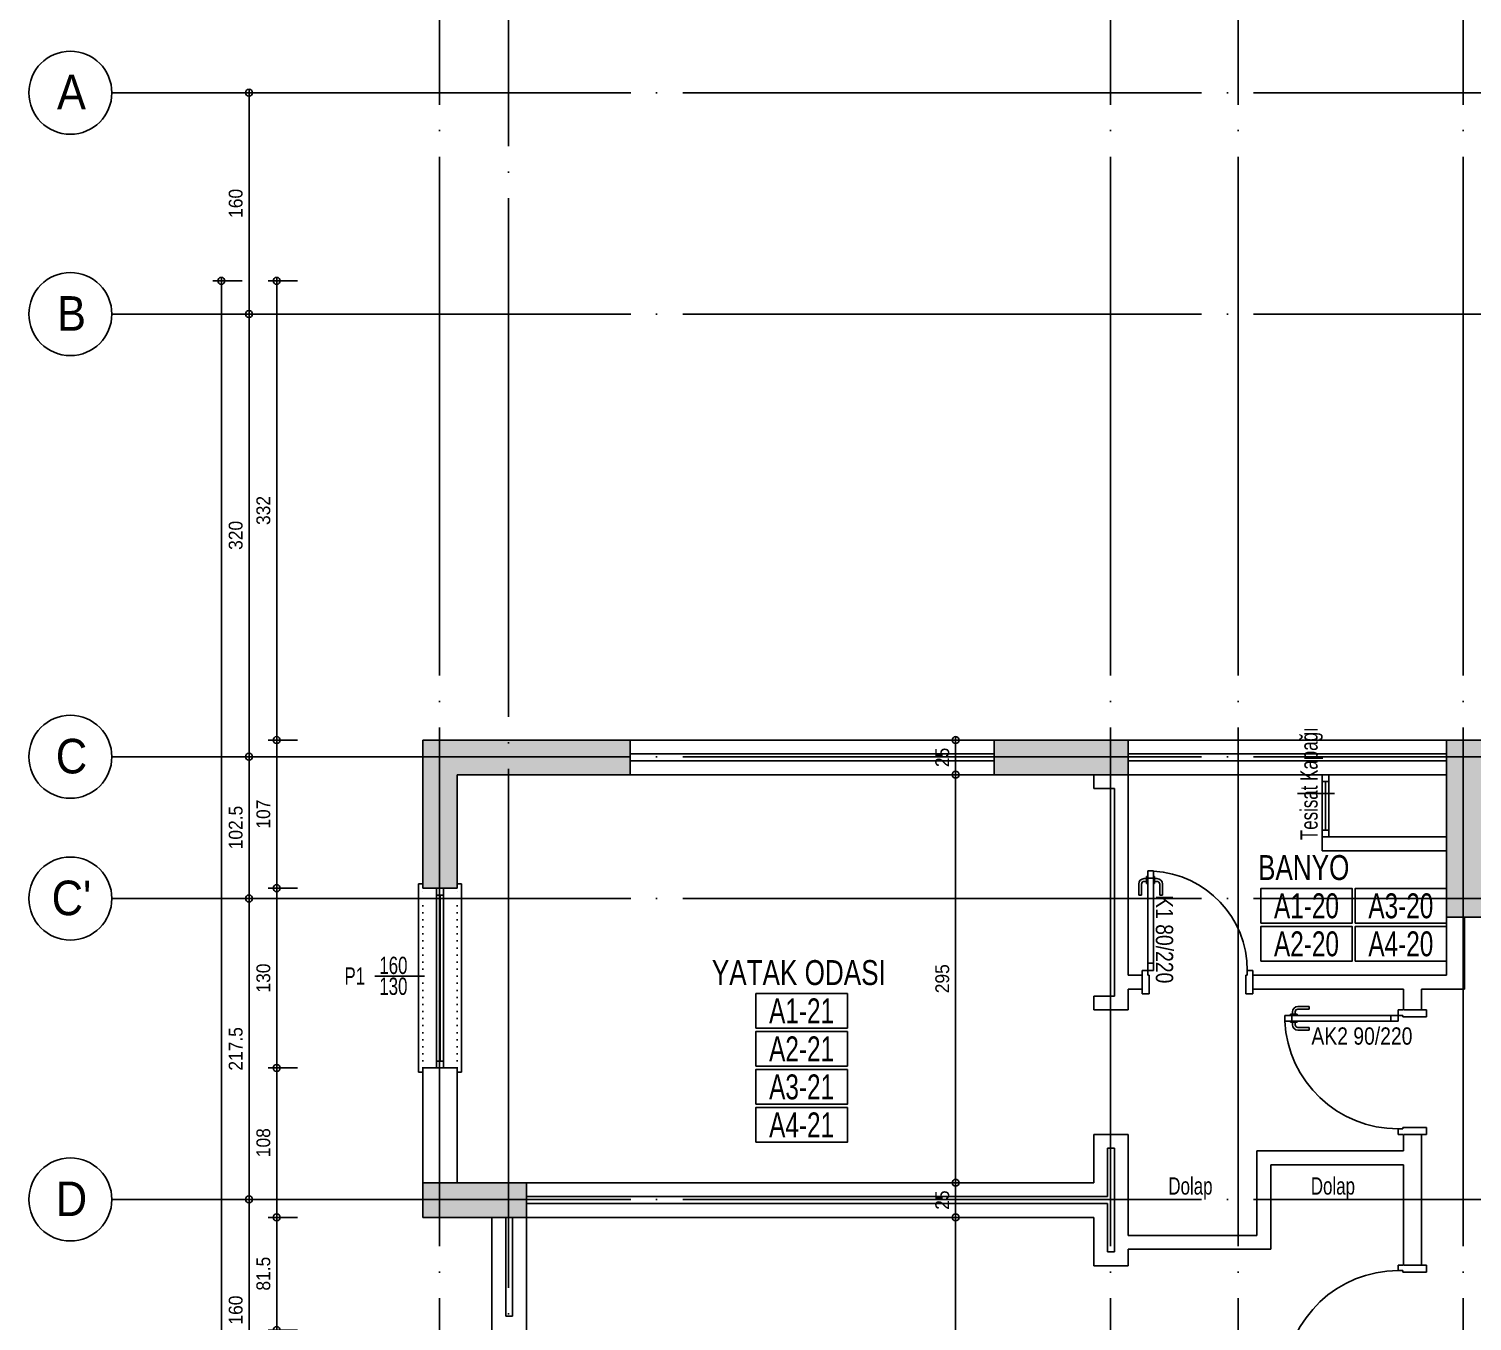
# Model space of a CAD drawing. Extents: x 460786 to 545292, y 30998 to 41694.
# Drawn here: x 468896 to 469939, y 40080 to 41014 of the extents above; entities that cross this region are included whole.
import ezdxf
from ezdxf.enums import TextEntityAlignment as Align

# ---------------------------------------------------------------- set-up
doc = ezdxf.new("R2010")
doc.units = 0
doc.header["$LTSCALE"] = 50
doc.header["$MEASUREMENT"] = 0
doc.header["$PDMODE"] = 35
doc.linetypes.add('DASHDOT', pattern=[5.5, 5, -0.25, 0, -0.25])
doc.linetypes.add('DASHED', pattern=[0.1, 0, -0.1])
doc.layers.get('0').update_dxf_attribs({"linetype": 'CONTINUOUS'})
doc.layers.get('Defpoints').update_dxf_attribs({"linetype": 'CONTINUOUS'})
for name, color, linetype in [('A-Aks Balonu', 2, 'CONTINUOUS'), ('A-Aks Dikey', 12, 'DASHDOT'), ('A-Aks Yatay', 12, 'DASHDOT'), ('A-Betonarme', 6, 'CONTINUOUS'), ('A-Cam', 160, 'CONTINUOUS'), ('A-Dash', 9, 'DASHED'), ('A-Duvar', 7, 'CONTINUOUS'), ('A-Gör 2', 40, 'CONTINUOUS'), ('A-Kapı', 2, 'CONTINUOUS'), ('A-mahal adi', 1, 'CONTINUOUS'), ('A-mahal no', 4, 'CONTINUOUS'), ('A-Olcu DIS Dikey', 8, 'CONTINUOUS'), ('A-Olcu Ic Dikey', 8, 'CONTINUOUS'), ('A-Poz-Kapı', 4, 'CONTINUOUS'), ('A-Poz-Pen', 4, 'CONTINUOUS'), ('A-Tarama 1', 9, 'CONTINUOUS'), ('A-Yazı 2', 205, 'CONTINUOUS')]:
    doc.layers.add(name, color=color, linetype=linetype)
doc.styles.add('blkan', font='arial.ttf', dxfattribs={"width": 0.9, "height": 12.5})
doc.styles.get("Standard").update_dxf_attribs({"font": 'arial.ttf', "width": 0.9})
doc.dimstyles.new('EXIT', dxfattribs={"dimscale": 50, "dimtxt": 0.23, "dimasz": 0.03, "dimexe": 0.125, "dimexo": 0.5, "dimgap": 0.09, "dimtad": 1, "dimzin": 1, "dimdsep": 46, "dimtxsty": 'Standard', "dimblk": 'TICK', "dimcen": 0.2, "dimadec": 0, "dimazin": 0, "dimtfac": 1, "dimtix": 1, "dimtofl": 0, "dimtmove": 2, "dimatfit": 3, "dimldrblk": 'TICK', "dimfxl": 1, "dimtolj": 1, "dimtzin": 1, "dimarcsym": 0})

# ---------------------------------------------------------------- blocks, each defined once
blk = doc.blocks.new('aks')
blk.add_circle((-0.8, 38.6), 60)
at = {"width": 0.9}
blk.add_attdef('AKSNO', text='', height=50, dxfattribs=at).set_placement((-0.8, 38.6), align=Align.MIDDLE_CENTER)
blk = doc.blocks.new('poz-pk1')
blk.add_line((24.3, 28.7), (24.3, -5.7))
at = {"width": 0.7}
for p in [(17, 10), (31.5, 10)]:
    blk.add_attdef('YAZı', text='', height=12, rotation=90, dxfattribs=at).set_placement(p, align=Align.MIDDLE_CENTER)
blk.add_attdef('POZ', text='', height=12, dxfattribs=at).set_placement((24.3, -14.4), align=Align.MIDDLE_CENTER)
blk = doc.blocks.new('kapı L 80p 10')
at = {"ltscale": 20}
for p, q in [((4, 75.4), (8.2, 75.4)), ((4, 3.5), (4, 75.4)), ((8.2, 3.5), (8.2, 75.4)), ((-2.5, 65.9), (-2.5, 57.9)), ((-0.5, 65.9), (-0.5, 57.9)), ((1.5, 69.9), (3.2, 69.9)), ((1.5, 67.9), (3.2, 67.9)), ((3.2, 71.4), (4, 71.4)), ((3.2, 71.4), (3.2, 66.4)), ((3.2, 66.4), (4, 66.4)), ((3.2, 66.4), (4, 66.4)), ((4, 70.2), (8.2, 70.2)), ((9, 71.4), (8.2, 71.4)), ((9, 66.4), (8.2, 66.4)), ((9, 71.4), (9, 66.4)), ((10.7, 69.9), (9, 69.9)), ((10.7, 67.9), (9, 67.9)), ((12.7, 65.9), (12.7, 57.9)), ((14.7, 65.9), (14.7, 57.9)), ((-2.5, 57.9), (-0.5, 57.9)), ((14.7, 57.9), (12.7, 57.9)), ((0, 3.5), (4, 3.5)), ((0, 3.5), (0, 0)), ((4, 8.7), (8.2, 8.7)), ((4, 3.5), (8.2, 3.5)), ((4, 3.5), (4, 0)), ((80, 3.5), (76, 3.5)), ((76, 3.5), (76, 0)), ((80, 3.5), (80, 0)), ((0, -13.5), (0, -10)), ((4, 0), (5, 0)), ((5, -13.5), (5, 0)), ((75, -13.5), (75, 0)), ((76, 0), (75, 0)), ((80, -13.5), (80, -10)), ((0, -13.5), (5, -13.5)), ((80, -13.5), (75, -13.5))]:
    blk.add_line(p, q, dxfattribs=at)
blk.add_arc((4, 3.5), 72, 360, 86.6558)
for centre, radius, start, end in [((1.5, 65.9), 4, 90, 180), ((1.5, 65.9), 2, 90, 180), ((10.7, 65.9), 4, 0, 90), ((10.7, 65.9), 2, 0, 90)]:
    blk.add_arc(centre, radius, start, end, dxfattribs=at)
at = {"layer": 'A-Poz-Kapı', "width": 0.8}
blk.add_attdef('POZNO', (30.2, -10), '', height=12.5, rotation=90, dxfattribs=at)
blk = doc.blocks.new('kapı L 90p 13.5')
at = {"ltscale": 20}
for p, q in [((1.5, 74.9), (3.2, 74.9)), ((3.2, 76.4), (4, 76.4)), ((3.2, 76.4), (3.2, 71.4)), ((4, 80.4), (8.2, 80.4)), ((4, -1.5), (4, 80.4)), ((4, 75.2), (8.2, 75.2)), ((8.2, -1.5), (8.2, 80.4)), ((9, 76.4), (8.2, 76.4)), ((9, 76.4), (9, 71.4)), ((10.7, 74.9), (9, 74.9)), ((-2.5, 70.9), (-2.5, 62.9)), ((-2.5, 62.9), (-0.5, 62.9)), ((-0.5, 70.9), (-0.5, 62.9)), ((1.5, 72.9), (3.2, 72.9)), ((3.2, 71.4), (4, 71.4)), ((3.2, 71.4), (4, 71.4)), ((9, 71.4), (8.2, 71.4)), ((10.7, 72.9), (9, 72.9)), ((12.7, 70.9), (12.7, 62.9)), ((14.7, 62.9), (12.7, 62.9)), ((14.7, 70.9), (14.7, 62.9)), ((4, 3.7), (8.2, 3.7)), ((0, -1.5), (4, -1.5)), ((0, -1.5), (0, -5)), ((4, -1.5), (8.2, -1.5)), ((4, -1.5), (4, -5)), ((4, -5), (5, -5)), ((5, -22), (5, -5)), ((85, -22), (85, -5)), ((86, -5), (85, -5)), ((90, -1.5), (86, -1.5)), ((86, -1.5), (86, -5)), ((90, -1.5), (90, -5))]:
    blk.add_line(p, q, dxfattribs=at)
for p, q in [((0, -18.5), (0, -22)), ((90, -18.5), (90, -22)), ((0, -22), (5, -22)), ((90, -22), (85, -22))]:
    blk.add_line(p, q)
for centre, radius, start, end in [((1.5, 70.9), 4, 90, 180), ((10.7, 70.9), 4, 0, 90), ((1.5, 70.9), 2, 90, 180), ((10.7, 70.9), 2, 0, 90)]:
    blk.add_arc(centre, radius, start, end, dxfattribs=at)
blk.add_arc((4, -1.5), 82, 0, 87.0641)
at = {"layer": 'A-Poz-Kapı', "width": 0.8}
blk.add_attdef('POZNO', (25, -18.5), '', height=12.5, rotation=90, dxfattribs=at)
blk = doc.blocks.new('mahal adı')
at = {"layer": 'A-mahal no'}
blk.add_lwpolyline([(-75.6, -73.4), (89.9, -73.4), (89.9, -10.9), (-75.6, -10.9)], close=True, dxfattribs=at)
at = {"layer": 'A-mahal adi', "width": 0.75}
for p in [(2.1, 88.8), (2.1, 27)]:
    blk.add_attdef('MAHALADI', text='', height=45, dxfattribs=at).set_placement(p, align=Align.MIDDLE_CENTER)
at = {"layer": 'A-mahal no', "width": 0.7}
blk.add_attdef('MAHALNO', text='', height=45, dxfattribs=at).set_placement((7.1, -42.1), align=Align.MIDDLE_CENTER)
blk = doc.blocks.new('TICK', base_point=(53.7, 38.06))
blk.add_line((55.37, 38.06), (52.04, 38.06))
blk.add_circle((53.7, 38.06), 1.67)
blk = doc.blocks.new('*D276')
at = {"layer": 'A-Olcu DIS Dikey', "color": 0, "lineweight": -2, "transparency": 16777216}
for p, q in [((469090, 40499.5), (469068.8, 40499.5)), ((469075, 40498), (469075, 40394)), ((469090, 40392.5), (469068.8, 40392.5))]:
    blk.add_line(p, q, dxfattribs=at)
at = {"layer": 'Defpoints', "color": 0, "transparency": 16777216}
for p in [(469115, 40499.5), (469075, 40392.5), (469115, 40392.5)]:
    blk.add_point(p, dxfattribs=at)
at = {"layer": 'A-Olcu DIS Dikey', "color": 0, "lineweight": -2, "transparency": 16777216, "xscale": 1.5, "yscale": 1.5, "zscale": 1.5}
for p, rotation in [((469075, 40499.5), 90), ((469075, 40392.5), 270)]:
    blk.add_blockref('TICK', p, dxfattribs=dict(at, rotation=rotation))
at = {"layer": 'A-Olcu DIS Dikey', "color": 0, "transparency": 16777216, "insert": (469065.4, 40446), "char_height": 10, "attachment_point": 5, "rotation": 90}
blk.add_mtext('\\A1;107', dxfattribs=at)
blk = doc.blocks.new('*D277')
at = {"layer": 'A-Olcu DIS Dikey', "color": 0, "lineweight": -2, "transparency": 16777216}
for p, q in [((469090, 40154.5), (469068.8, 40154.5)), ((469075, 40074.5), (469075, 40153)), ((469090, 40073), (469068.8, 40073))]:
    blk.add_line(p, q, dxfattribs=at)
at = {"layer": 'Defpoints', "color": 0, "transparency": 16777216}
for p in [(469075, 40154.5), (469115, 40154.5), (469115, 40073)]:
    blk.add_point(p, dxfattribs=at)
at = {"layer": 'A-Olcu DIS Dikey', "color": 0, "lineweight": -2, "transparency": 16777216, "xscale": 1.5, "yscale": 1.5, "zscale": 1.5}
for p, rotation in [((469075, 40154.5), 90), ((469075, 40073), 270)]:
    blk.add_blockref('TICK', p, dxfattribs=dict(at, rotation=rotation))
at = {"layer": 'A-Olcu DIS Dikey', "color": 0, "transparency": 16777216, "insert": (469065.4, 40113.8), "char_height": 10, "attachment_point": 5, "rotation": 90}
blk.add_mtext('\\A1;81.5', dxfattribs=at)
blk = doc.blocks.new('*D293')
at = {"layer": 'A-Olcu DIS Dikey', "color": 0, "lineweight": -2, "transparency": 16777216}
for p, q in [((469070, 40167.5), (469048.8, 40167.5)), ((469055, 40166), (469055, 40009)), ((469070, 40007.5), (469048.8, 40007.5))]:
    blk.add_line(p, q, dxfattribs=at)
at = {"layer": 'Defpoints', "color": 0, "transparency": 16777216}
for p in [(469095, 40167.5), (469055, 40007.5), (469095, 40007.5)]:
    blk.add_point(p, dxfattribs=at)
at = {"layer": 'A-Olcu DIS Dikey', "color": 0, "lineweight": -2, "transparency": 16777216, "xscale": 1.5, "yscale": 1.5, "zscale": 1.5}
for p, rotation in [((469055, 40167.5), 90), ((469055, 40007.5), 270)]:
    blk.add_blockref('TICK', p, dxfattribs=dict(at, rotation=rotation))
at = {"layer": 'A-Olcu DIS Dikey', "color": 0, "transparency": 16777216, "insert": (469045.4, 40087.5), "char_height": 10, "attachment_point": 5, "rotation": 90}
blk.add_mtext('\\A1;160', dxfattribs=at)
blk = doc.blocks.new('*D294')
at = {"layer": 'A-Olcu DIS Dikey', "color": 0, "lineweight": -2, "transparency": 16777216}
for p, q in [((469070, 40385), (469048.8, 40385)), ((469055, 40169), (469055, 40383.5)), ((469070, 40167.5), (469048.8, 40167.5))]:
    blk.add_line(p, q, dxfattribs=at)
at = {"layer": 'Defpoints', "color": 0, "transparency": 16777216}
for p in [(469055, 40385), (469095, 40385), (469095, 40167.5)]:
    blk.add_point(p, dxfattribs=at)
at = {"layer": 'A-Olcu DIS Dikey', "color": 0, "lineweight": -2, "transparency": 16777216, "xscale": 1.5, "yscale": 1.5, "zscale": 1.5}
for p, rotation in [((469055, 40385), 90), ((469055, 40167.5), 270)]:
    blk.add_blockref('TICK', p, dxfattribs=dict(at, rotation=rotation))
at = {"layer": 'A-Olcu DIS Dikey', "color": 0, "transparency": 16777216, "insert": (469045.4, 40276.3), "char_height": 10, "attachment_point": 5, "rotation": 90}
blk.add_mtext('\\A1;217.5', dxfattribs=at)
blk = doc.blocks.new('*D295')
at = {"layer": 'A-Olcu DIS Dikey', "color": 0, "lineweight": -2, "transparency": 16777216}
for p, q in [((469070, 40487.5), (469048.8, 40487.5)), ((469055, 40486), (469055, 40386.5)), ((469070, 40385), (469048.8, 40385))]:
    blk.add_line(p, q, dxfattribs=at)
at = {"layer": 'Defpoints', "color": 0, "transparency": 16777216}
for p in [(469095, 40487.5), (469055, 40385), (469095, 40385)]:
    blk.add_point(p, dxfattribs=at)
at = {"layer": 'A-Olcu DIS Dikey', "color": 0, "lineweight": -2, "transparency": 16777216, "xscale": 1.5, "yscale": 1.5, "zscale": 1.5}
for p, rotation in [((469055, 40487.5), 90), ((469055, 40385), 270)]:
    blk.add_blockref('TICK', p, dxfattribs=dict(at, rotation=rotation))
at = {"layer": 'A-Olcu DIS Dikey', "color": 0, "transparency": 16777216, "insert": (469045.4, 40436.3), "char_height": 10, "attachment_point": 5, "rotation": 90}
blk.add_mtext('\\A1;102.5', dxfattribs=at)
blk = doc.blocks.new('*D296')
at = {"layer": 'A-Olcu DIS Dikey', "color": 0, "lineweight": -2, "transparency": 16777216}
for p, q in [((469050, 40831.5), (469028.8, 40831.5)), ((469035, 38076), (469035, 40830)), ((469050, 38074.5), (469028.8, 38074.5))]:
    blk.add_line(p, q, dxfattribs=at)
at = {"layer": 'Defpoints', "color": 0, "transparency": 16777216}
for p in [(469035, 40831.5), (469075, 40831.5), (469075, 38074.5)]:
    blk.add_point(p, dxfattribs=at)
at = {"layer": 'A-Olcu DIS Dikey', "color": 0, "lineweight": -2, "transparency": 16777216, "xscale": 1.5, "yscale": 1.5, "zscale": 1.5}
for p, rotation in [((469035, 40831.5), 90), ((469035, 38074.5), 270)]:
    blk.add_blockref('TICK', p, dxfattribs=dict(at, rotation=rotation))
at = {"layer": 'A-Olcu DIS Dikey', "color": 0, "transparency": 16777216, "insert": (469025.4, 39453), "char_height": 10, "attachment_point": 5, "rotation": 90}
blk.add_mtext('\\A1;2757', dxfattribs=at)
blk = doc.blocks.new('*D297')
at = {"layer": 'A-Olcu DIS Dikey', "color": 0, "lineweight": -2, "transparency": 16777216}
for p, q in [((469070, 40807.5), (469048.8, 40807.5)), ((469055, 40489), (469055, 40806)), ((469070, 40487.5), (469048.8, 40487.5))]:
    blk.add_line(p, q, dxfattribs=at)
at = {"layer": 'Defpoints', "color": 0, "transparency": 16777216}
for p in [(469055, 40807.5), (469095, 40807.5), (469095, 40487.5)]:
    blk.add_point(p, dxfattribs=at)
at = {"layer": 'A-Olcu DIS Dikey', "color": 0, "lineweight": -2, "transparency": 16777216, "xscale": 1.5, "yscale": 1.5, "zscale": 1.5}
for p, rotation in [((469055, 40807.5), 90), ((469055, 40487.5), 270)]:
    blk.add_blockref('TICK', p, dxfattribs=dict(at, rotation=rotation))
at = {"layer": 'A-Olcu DIS Dikey', "color": 0, "transparency": 16777216, "insert": (469045.4, 40647.5), "char_height": 10, "attachment_point": 5, "rotation": 90}
blk.add_mtext('\\A1;320', dxfattribs=at)
blk = doc.blocks.new('*D298')
at = {"layer": 'A-Olcu DIS Dikey', "color": 0, "lineweight": -2, "transparency": 16777216}
for p, q in [((469070, 40967.5), (469048.8, 40967.5)), ((469055, 40966), (469055, 40809)), ((469070, 40807.5), (469048.8, 40807.5))]:
    blk.add_line(p, q, dxfattribs=at)
at = {"layer": 'Defpoints', "color": 0, "transparency": 16777216}
for p in [(469095, 40967.5), (469055, 40807.5), (469095, 40807.5)]:
    blk.add_point(p, dxfattribs=at)
at = {"layer": 'A-Olcu DIS Dikey', "color": 0, "lineweight": -2, "transparency": 16777216, "xscale": 1.5, "yscale": 1.5, "zscale": 1.5}
for p, rotation in [((469055, 40967.5), 90), ((469055, 40807.5), 270)]:
    blk.add_blockref('TICK', p, dxfattribs=dict(at, rotation=rotation))
at = {"layer": 'A-Olcu DIS Dikey', "color": 0, "transparency": 16777216, "insert": (469045.4, 40887.5), "char_height": 10, "attachment_point": 5, "rotation": 90}
blk.add_mtext('\\A1;160', dxfattribs=at)
blk = doc.blocks.new('*D299')
at = {"layer": 'A-Olcu DIS Dikey', "color": 0, "lineweight": -2, "transparency": 16777216}
for p, q in [((469090, 40831.5), (469068.8, 40831.5)), ((469075, 40501), (469075, 40830)), ((469090, 40499.5), (469068.8, 40499.5))]:
    blk.add_line(p, q, dxfattribs=at)
at = {"layer": 'Defpoints', "color": 0, "transparency": 16777216}
for p in [(469075, 40831.5), (469115, 40831.5), (469115, 40499.5)]:
    blk.add_point(p, dxfattribs=at)
at = {"layer": 'A-Olcu DIS Dikey', "color": 0, "lineweight": -2, "transparency": 16777216, "xscale": 1.5, "yscale": 1.5, "zscale": 1.5}
for p, rotation in [((469075, 40831.5), 90), ((469075, 40499.5), 270)]:
    blk.add_blockref('TICK', p, dxfattribs=dict(at, rotation=rotation))
at = {"layer": 'A-Olcu DIS Dikey', "color": 0, "transparency": 16777216, "insert": (469065.4, 40665.5), "char_height": 10, "attachment_point": 5, "rotation": 90}
blk.add_mtext('\\A1;332', dxfattribs=at)
blk = doc.blocks.new('*D304')
at = {"layer": 'A-Olcu DIS Dikey', "color": 0, "lineweight": -2, "transparency": 16777216}
for p, q in [((469090, 40392.5), (469068.8, 40392.5)), ((469075, 40264), (469075, 40391)), ((469090, 40262.5), (469068.8, 40262.5))]:
    blk.add_line(p, q, dxfattribs=at)
at = {"layer": 'Defpoints', "color": 0, "transparency": 16777216}
for p in [(469075, 40392.5), (469115, 40392.5), (469115, 40262.5)]:
    blk.add_point(p, dxfattribs=at)
at = {"layer": 'A-Olcu DIS Dikey', "color": 0, "lineweight": -2, "transparency": 16777216, "xscale": 1.5, "yscale": 1.5, "zscale": 1.5}
for p, rotation in [((469075, 40392.5), 90), ((469075, 40262.5), 270)]:
    blk.add_blockref('TICK', p, dxfattribs=dict(at, rotation=rotation))
at = {"layer": 'A-Olcu DIS Dikey', "color": 0, "transparency": 16777216, "insert": (469065.4, 40327.5), "char_height": 10, "attachment_point": 5, "rotation": 90}
blk.add_mtext('\\A1;130', dxfattribs=at)
blk = doc.blocks.new('*D305')
at = {"layer": 'A-Olcu DIS Dikey', "color": 0, "lineweight": -2, "transparency": 16777216}
for p, q in [((469090, 40262.5), (469068.8, 40262.5)), ((469075, 40261), (469075, 40156)), ((469090, 40154.5), (469068.8, 40154.5))]:
    blk.add_line(p, q, dxfattribs=at)
at = {"layer": 'Defpoints', "color": 0, "transparency": 16777216}
for p in [(469115, 40262.5), (469075, 40154.5), (469115, 40154.5)]:
    blk.add_point(p, dxfattribs=at)
at = {"layer": 'A-Olcu DIS Dikey', "color": 0, "lineweight": -2, "transparency": 16777216, "xscale": 1.5, "yscale": 1.5, "zscale": 1.5}
for p, rotation in [((469075, 40262.5), 90), ((469075, 40154.5), 270)]:
    blk.add_blockref('TICK', p, dxfattribs=dict(at, rotation=rotation))
at = {"layer": 'A-Olcu DIS Dikey', "color": 0, "transparency": 16777216, "insert": (469065.4, 40208.5), "char_height": 10, "attachment_point": 5, "rotation": 90}
blk.add_mtext('\\A1;108', dxfattribs=at)
blk = doc.blocks.new('*D829')
at = {"layer": 'A-Olcu Ic Dikey', "color": 0, "lineweight": -2, "transparency": 16777216}
for p, q in [((469550.7444, 40499.50245), (469571.9944, 40499.50245)), ((469565.7444, 40476.00245), (469565.7444, 40498.00245)), ((469550.7444, 40474.50245), (469571.9944, 40474.50245))]:
    blk.add_line(p, q, dxfattribs=at)
at = {"layer": 'Defpoints', "color": 0, "transparency": 16777216}
for p in [(469525.7444, 40499.50245), (469565.7444, 40499.50245), (469525.7444, 40474.50245)]:
    blk.add_point(p, dxfattribs=at)
at = {"layer": 'A-Olcu Ic Dikey', "color": 0, "lineweight": -2, "transparency": 16777216, "xscale": 1.5, "yscale": 1.5, "zscale": 1.5}
for p, rotation in [((469565.7444, 40499.50245), 90), ((469565.7444, 40474.50245), 270)]:
    blk.add_blockref('TICK', p, dxfattribs=dict(at, rotation=rotation))
at = {"layer": 'A-Olcu Ic Dikey', "color": 0, "transparency": 16777216, "insert": (469556.13867, 40487.00245), "char_height": 10, "attachment_point": 5, "rotation": 90}
blk.add_mtext('\\A1;25', dxfattribs=at)
blk = doc.blocks.new('*D830')
at = {"layer": 'A-Olcu Ic Dikey', "color": 0, "lineweight": -2, "transparency": 16777216}
for p, q in [((469550.7444, 40474.50245), (469571.9944, 40474.50245)), ((469565.7444, 40473.00245), (469565.7444, 40181.00245)), ((469550.7444, 40179.50245), (469571.9944, 40179.50245))]:
    blk.add_line(p, q, dxfattribs=at)
at = {"layer": 'Defpoints', "color": 0, "transparency": 16777216}
for p in [(469525.7444, 40474.50245), (469525.7444, 40179.50245), (469565.7444, 40179.50245)]:
    blk.add_point(p, dxfattribs=at)
at = {"layer": 'A-Olcu Ic Dikey', "color": 0, "lineweight": -2, "transparency": 16777216, "xscale": 1.5, "yscale": 1.5, "zscale": 1.5}
for p, rotation in [((469565.7444, 40474.50245), 90), ((469565.7444, 40179.50245), 270)]:
    blk.add_blockref('TICK', p, dxfattribs=dict(at, rotation=rotation))
at = {"layer": 'A-Olcu Ic Dikey', "color": 0, "transparency": 16777216, "insert": (469556.13867, 40327.00245), "char_height": 10, "attachment_point": 5, "rotation": 90}
blk.add_mtext('\\A1;295', dxfattribs=at)
blk = doc.blocks.new('*D831')
at = {"layer": 'A-Olcu Ic Dikey', "color": 0, "lineweight": -2, "transparency": 16777216}
for p, q in [((469550.7444, 40179.50245), (469571.9944, 40179.50245)), ((469565.7444, 40156.00245), (469565.7444, 40178.00245)), ((469550.7444, 40154.50245), (469571.9944, 40154.50245))]:
    blk.add_line(p, q, dxfattribs=at)
at = {"layer": 'Defpoints', "color": 0, "transparency": 16777216}
for p in [(469525.7444, 40179.50245), (469565.7444, 40179.50245), (469525.7444, 40154.50245)]:
    blk.add_point(p, dxfattribs=at)
at = {"layer": 'A-Olcu Ic Dikey', "color": 0, "lineweight": -2, "transparency": 16777216, "xscale": 1.5, "yscale": 1.5, "zscale": 1.5}
for p, rotation in [((469565.7444, 40179.50245), 90), ((469565.7444, 40154.50245), 270)]:
    blk.add_blockref('TICK', p, dxfattribs=dict(at, rotation=rotation))
at = {"layer": 'A-Olcu Ic Dikey', "color": 0, "transparency": 16777216, "insert": (469556.13867, 40167.00245), "char_height": 10, "attachment_point": 5, "rotation": 90}
blk.add_mtext('\\A1;25', dxfattribs=at)
blk = doc.blocks.new('*D832')
at = {"layer": 'A-Olcu Ic Dikey', "color": 0, "lineweight": -2, "transparency": 16777216}
for p, q in [((469550.7444, 40154.50245), (469571.9944, 40154.50245)), ((469565.7444, 40153.00245), (469565.7444, 39861.50245)), ((469550.7444, 39860.00245), (469571.9944, 39860.00245))]:
    blk.add_line(p, q, dxfattribs=at)
at = {"layer": 'Defpoints', "color": 0, "transparency": 16777216}
for p in [(469525.7444, 40154.50245), (469525.7444, 39860.00245), (469565.7444, 39860.00245)]:
    blk.add_point(p, dxfattribs=at)
at = {"layer": 'A-Olcu Ic Dikey', "color": 0, "lineweight": -2, "transparency": 16777216, "xscale": 1.5, "yscale": 1.5, "zscale": 1.5}
for p, rotation in [((469565.7444, 40154.50245), 90), ((469565.7444, 39860.00245), 270)]:
    blk.add_blockref('TICK', p, dxfattribs=dict(at, rotation=rotation))
at = {"layer": 'A-Olcu Ic Dikey', "color": 0, "transparency": 16777216, "insert": (469556.13867, 40007.25245), "char_height": 10, "attachment_point": 5, "rotation": 90}
blk.add_mtext('\\A1;294.5', dxfattribs=at)

msp = doc.modelspace()

# ---------------------------------------------------------------- hatches: boundary and pattern name
at = {"layer": 'A-Tarama 1'}
h = msp.add_hatch(dxfattribs=at)
h.set_pattern_fill('ANSI33', color=256, scale=30, angle=180, style=0)
h.set_pattern_definition([(225, (3956.983, -2e-09), (5.30330086, -5.30330086), []), (225, (3951.68, -2e-09), (5.30330086, -5.30330086), [3.75, -1.875])])
h.paths.add_polyline_path([(469255.57, 40179.5), (469180.57, 40179.5), (469180.57, 40154.5), (469255.57, 40154.5)])
h.paths.add_polyline_path([(469205.57, 40474.5), (469330.57, 40474.5), (469330.57, 40499.5), (469180.57, 40499.5), (469180.57, 40392.5), (469205.57, 40392.5)])
h.paths.add_polyline_path([(469690.57, 40499.5), (469593.57, 40499.5), (469593.57, 40474.5), (469690.57, 40474.5)])
h.paths.add_polyline_path([(469945.57, 40499.5), (469920.57, 40499.5), (469920.57, 40371.5), (469945.57, 40371.5)])
h.paths.add_polyline_path([(469690.57, 39860), (469593.57, 39860), (469593.57, 39835), (469690.57, 39835)])
h.paths.add_polyline_path([(469330.57, 39860), (469230.57, 39860), (469230.57, 39835), (469330.57, 39835)])
h.paths.add_polyline_path([(469330.57, 39220), (469230.57, 39220), (469230.57, 39195), (469330.57, 39195)])
h.paths.add_polyline_path([(469690.57, 39220), (469593.57, 39220), (469593.57, 39195), (469690.57, 39195)])
h.paths.add_polyline_path([(469255.57, 38899.5), (469180.57, 38899.5), (469180.57, 38874.5), (469205.57, 38874.5), (469255.57, 38874.5)])
h.paths.add_polyline_path([(469330.57, 38579.5), (469205.57, 38579.5), (469205.57, 38654.5), (469180.57, 38654.5), (469180.57, 38554.5), (469330.57, 38554.5)])
h.paths.add_polyline_path([(469783.57, 38579.5), (469593.57, 38579.5), (469593.57, 38554.5), (469783.57, 38554.5)])
h.paths.add_polyline_path([(470103.57, 38099.5), (469758.57, 38099.5), (469758.57, 38074.5), (470103.57, 38074.5)])
h.paths.add_polyline_path([(469783.57, 38322.5), (469758.57, 38322.5), (469758.57, 38222.5), (469783.57, 38222.5)])
h.paths.add_polyline_path([(470185.57, 38247.5), (470103.57, 38247.5), (470103.57, 38322.5), (470078.57, 38322.5), (470078.57, 38222.5), (470185.57, 38222.5)])
h.paths.add_polyline_path([(470103.57, 38682.5), (470078.57, 38682.5), (470078.57, 38554.5), (470103.57, 38554.5)])
h.paths.add_polyline_path([(470430.57, 38114.5), (470390.57, 38114.5), (470390.57, 38074.5), (470430.57, 38074.5)])
h.paths.add_polyline_path([(470750.57, 38114.5), (470710.57, 38114.5), (470710.57, 38074.5), (470750.57, 38074.5)])
h.paths.add_polyline_path([(470742.57, 38322.5), (470717.57, 38322.5), (470717.57, 38222.5), (470742.57, 38222.5)])
h.paths.add_polyline_path([(470742.57, 38682.5), (470717.57, 38682.5), (470717.57, 38554.5), (470742.57, 38554.5)])
h.paths.add_polyline_path([(471383.57, 38682.5), (471358.57, 38682.5), (471358.57, 38554.5), (471383.57, 38554.5)])
h.paths.add_polyline_path([(471383.57, 38322.5), (471358.57, 38322.5), (471358.57, 38222.5), (471383.57, 38222.5)])
h.paths.add_polyline_path([(471383.57, 38114.5), (471350.57, 38114.5), (471350.57, 38074.5), (471383.57, 38074.5)])
h.paths.add_polyline_path([(471070.57, 38114.5), (471030.57, 38114.5), (471030.57, 38074.5), (471070.57, 38074.5)])
h.paths.add_polyline_path([(471426.57, 38746.5), (471393.57, 38746.5), (471393.57, 38706.5), (471426.57, 38706.5)])
h.paths.add_polyline_path([(471426.57, 39066.5), (471393.57, 39066.5), (471393.57, 39026.5), (471426.57, 39026.5)])
h.paths.add_polyline_path([(471383.57, 39066.5), (471358.57, 39066.5), (471193.57, 39066.5), (471193.57, 39041.5), (471343.57, 39041.5), (471343.57, 39026.5), (471383.57, 39026.5)])
h.paths.add_polyline_path([(470423.57, 39066.5), (470078.57, 39066.5), (470078.57, 39041.5), (470423.57, 39041.5)])
h.paths.add_polyline_path([(470751.57, 39081.5), (470711.57, 39081.5), (470711.57, 39041.5), (470751.57, 39041.5)])
h.paths.add_polyline_path([(470438.57, 39406.5), (470398.57, 39406.5), (470398.57, 39366.5), (470438.57, 39366.5)])
h.paths.add_polyline_path([(470103.57, 39406.5), (470063.57, 39406.5), (470063.57, 39366.5), (470103.57, 39366.5)])
h.paths.add_polyline_path([(470103.57, 39686.5), (470063.57, 39686.5), (470063.57, 39646.5), (470103.57, 39646.5)])
h.paths.add_polyline_path([(470103.57, 39862.5), (470103.57, 40011.5), (470078.57, 40011.5), (470078.57, 39832.5), (470103.57, 39832.5)])
h.paths.add_polyline_path([(470423.57, 40011.5), (470398.57, 40011.5), (470398.57, 39832.5), (470423.57, 39832.5)])
h.paths.add_polyline_path([(470438.57, 39686.5), (470398.57, 39686.5), (470398.57, 39646.5), (470438.57, 39646.5)])
h.paths.add_polyline_path([(470751.57, 40011.5), (470711.57, 40011.5), (470711.57, 39971.5), (470751.57, 39971.5)])
h.paths.add_polyline_path([(471383.57, 40026.5), (471343.57, 40026.5), (471343.57, 40011.5), (471193.57, 40011.5), (471193.57, 39986.5), (471383.57, 39986.5)])
h.paths.add_polyline_path([(471426.57, 40026.5), (471393.57, 40026.5), (471393.57, 39986.5), (471426.57, 39986.5)])
h.paths.add_polyline_path([(471383.57, 40507.5), (471358.57, 40507.5), (471358.57, 40371.5), (471383.57, 40371.5)])
h.paths.add_polyline_path([(471383.57, 40831.5), (471275.57, 40831.5), (471275.57, 40806.5), (471358.57, 40806.5), (471358.57, 40727.5), (471383.57, 40727.5)])
h.paths.add_polyline_path([(471383.57, 40978.5), (471351.57, 40978.5), (471351.57, 40938.5), (471383.57, 40938.5)])
h.paths.add_polyline_path([(471425.57, 40978.5), (471393.57, 40978.5), (471393.57, 40938.5), (471425.57, 40938.5)])
h.paths.add_polyline_path([(471071.57, 40978.5), (471031.57, 40978.5), (471031.57, 40938.5), (471071.57, 40938.5)])
h.paths.add_polyline_path([(470751.57, 40978.5), (470711.57, 40978.5), (470711.57, 40938.5), (470751.57, 40938.5)])
h.paths.add_polyline_path([(470743.57, 40831.5), (470718.57, 40831.5), (470718.57, 40727.5), (470743.57, 40727.5)])
h.paths.add_polyline_path([(470743.57, 40495.5), (470718.57, 40495.5), (470718.57, 40384.5), (470718.57, 40371.5), (470743.57, 40371.5)])
h.paths.add_polyline_path([(470103.57, 40507.5), (470078.57, 40507.5), (470078.57, 40371.5), (470103.57, 40371.5)])
h.paths.add_polyline_path([(470186.57, 40831.5), (470078.57, 40831.5), (470078.57, 40727.5), (470103.57, 40727.5), (470103.57, 40806.5), (470186.57, 40806.5)])
h.paths.add_polyline_path([(470111.57, 40978.5), (470078.57, 40978.5), (470078.57, 40938.5), (470111.57, 40938.5)])
h.paths.add_polyline_path([(470431.57, 40978.5), (470391.57, 40978.5), (470391.57, 40938.5), (470431.57, 40938.5)])

# ---------------------------------------------------------------- linework, layer by layer
at = {"layer": 'A-Aks Dikey', "ltscale": 1.5}
for p, q in [((469192.57, 41333.83), (469192.57, 37667.36)), ((469677.57, 41333.83), (469677.57, 37667.36)), ((469770.07, 41333.83), (469770.07, 37667.36)), ((469932.57, 41333.83), (469932.57, 37667.36)), ((469242.57, 41303.83), (469242.57, 37697.36))]:
    msp.add_line(p, q, dxfattribs=at)
at = {"layer": 'A-Aks Yatay', "ltscale": 1.5}
for p, q in [((468955.88, 40967.5), (471794.29, 40967.5)), ((468955.88, 40807.5), (471794.29, 40807.5)), ((468955.88, 40487.5), (471794.29, 40487.5)), ((468955.88, 40385), (471794.29, 40385)), ((468955.88, 40167.5), (471794.29, 40167.5))]:
    msp.add_line(p, q, dxfattribs=at)
at = {"layer": 'A-Betonarme'}
for p, q in [((469180.57, 40499.5), (469330.57, 40499.5)), ((469180.57, 40499.5), (469330.57, 40499.5)), ((469180.57, 40499.5), (469180.57, 40392.5)), ((469330.57, 40499.5), (469330.57, 40474.5)), ((469920.57, 40474.5), (469920.57, 40499.5)), ((469920.57, 40371.5), (469920.57, 40499.5)), ((469920.57, 40499.5), (469945.57, 40499.5)), ((469205.57, 40392.5), (469205.57, 40474.5)), ((469205.57, 40474.5), (469330.57, 40474.5)), ((469205.57, 40392.5), (469180.57, 40392.5)), ((469180.57, 40392.5), (469205.57, 40392.5)), ((469205.57, 40392.5), (469180.57, 40392.5)), ((469920.57, 40371.5), (469945.57, 40371.5)), ((469255.57, 40179.5), (469180.57, 40179.5)), ((469180.57, 40154.5), (469180.57, 40179.5)), ((469255.57, 40154.5), (469255.57, 40179.5)), ((469255.57, 40154.5), (469180.57, 40154.5))]:
    msp.add_line(p, q, dxfattribs=at)
msp.add_lwpolyline([(469593.57, 40499.5), (469690.57, 40499.5), (469690.57, 40474.5), (469593.57, 40474.5)], close=True, dxfattribs=at)
at = {"layer": 'A-Cam'}
for p, q in [((469830.57, 40474.5), (469830.57, 40429.5)), ((469835.57, 40469.5), (469830.57, 40469.5)), ((469833.07, 40469.5), (469833.07, 40434.5)), ((469835.57, 40474.5), (469835.57, 40429.5)), ((469835.57, 40434.5), (469830.57, 40434.5)), ((469190.57, 40392.5), (469190.57, 40262.5)), ((469195.57, 40392.5), (469195.57, 40262.5)), ((469193.07, 40387.5), (469193.07, 40267.5))]:
    msp.add_line(p, q, dxfattribs=at)
for points in [[(469195.57, 40392.5), (469195.57, 40387.5), (469190.57, 40387.5)], [(469190.57, 40262.5), (469190.57, 40267.5), (469195.57, 40267.5)]]:
    msp.add_lwpolyline(points, dxfattribs=at)
at = {"layer": 'A-Dash'}
for p, q in [((469180.57, 40262.5), (469180.57, 40392.5)), ((469205.57, 40262.5), (469205.57, 40392.5))]:
    msp.add_line(p, q, dxfattribs=at)
at = {"layer": 'A-Duvar'}
for p, q in [((469593.57, 40499.5), (469330.57, 40499.5)), ((469690.57, 40499.5), (469920.57, 40499.5)), ((469593.57, 40489.5), (469330.57, 40489.5)), ((469690.57, 40489.5), (469920.57, 40489.5)), ((469593.57, 40484.5), (469330.57, 40484.5)), ((469690.57, 40484.5), (469920.57, 40484.5)), ((469593.57, 40474.5), (469330.57, 40474.5)), ((469665.57, 40464.5), (469665.57, 40474.5)), ((469690.57, 40474.5), (469830.57, 40474.5)), ((469690.57, 40329.5), (469690.57, 40474.5)), ((469830.57, 40474.5), (469920.57, 40474.5)), ((469665.57, 40464.5), (469680.57, 40464.5)), ((469680.57, 40314.5), (469680.57, 40464.5)), ((469830.57, 40419.5), (469830.57, 40429.5)), ((469830.57, 40429.5), (469920.57, 40429.5)), ((469830.57, 40419.5), (469920.57, 40419.5)), ((469920.57, 40329.5), (469920.57, 40371.5)), ((469933.57, 40319.5), (469933.57, 40371.5)), ((469690.57, 40329.5), (469700.57, 40329.5)), ((469690.57, 40304.5), (469690.57, 40319.5)), ((469690.57, 40319.5), (469700.57, 40319.5)), ((469700.57, 40329.5), (469700.57, 40319.5)), ((469780.57, 40329.5), (469920.57, 40329.5)), ((469780.57, 40329.5), (469780.57, 40319.5)), ((469780.57, 40319.5), (469889.57, 40319.5)), ((469889.57, 40304.5), (469889.57, 40319.5)), ((469902.57, 40319.5), (469933.57, 40319.5)), ((469902.57, 40304.5), (469902.57, 40319.5)), ((469665.57, 40304.5), (469665.57, 40314.5)), ((469665.57, 40314.5), (469680.57, 40314.5)), ((469665.57, 40304.5), (469690.57, 40304.5)), ((469902.57, 40304.5), (469889.57, 40304.5)), ((469889.57, 40304.5), (469902.57, 40304.5)), ((469205.57, 40262.5), (469180.57, 40262.5)), ((469205.57, 40262.5), (469180.57, 40262.5)), ((469180.57, 40179.5), (469180.57, 40262.5)), ((469205.57, 40179.5), (469205.57, 40262.5)), ((469665.57, 40179.5), (469665.57, 40214.5)), ((469665.57, 40214.5), (469690.57, 40214.5)), ((469690.57, 40141.5), (469690.57, 40214.5)), ((469902.57, 40214.5), (469889.57, 40214.5)), ((469889.57, 40214.5), (469889.57, 40202.5)), ((469902.57, 40202.5), (469902.57, 40214.5)), ((469675.57, 40169.5), (469675.57, 40204.5)), ((469675.57, 40204.5), (469680.57, 40204.5)), ((469680.57, 40129.5), (469680.57, 40204.5)), ((469783.57, 40141.5), (469783.57, 40202.5)), ((469783.57, 40202.5), (469793.57, 40202.5)), ((469793.57, 40202.5), (469889.57, 40202.5)), ((469902.57, 40120), (469902.57, 40202.5)), ((469793.57, 40131.5), (469793.57, 40192.5)), ((469793.57, 40192.5), (469889.57, 40192.5)), ((469889.57, 40120), (469889.57, 40192.5)), ((469255.57, 40179.5), (469665.57, 40179.5)), ((469255.57, 40169.5), (469675.57, 40169.5)), ((469255.57, 40164.5), (469675.57, 40164.5)), ((469675.57, 40129.5), (469675.57, 40164.5)), ((469230.57, 40073), (469230.57, 40154.5)), ((469240.57, 40083), (469240.57, 40154.5)), ((469245.57, 40154.5), (469245.57, 40083)), ((469255.57, 40155), (469255.57, 40073)), ((469255.57, 40154.5), (469665.57, 40154.5)), ((469665.57, 40119.5), (469665.57, 40154.5)), ((469665.57, 40154.5), (469665.57, 40119.5)), ((469690.57, 40141.5), (469783.57, 40141.5)), ((469675.57, 40129.5), (469680.57, 40129.5)), ((469690.57, 40119.5), (469690.57, 40131.5)), ((469690.57, 40131.5), (469793.57, 40131.5)), ((469665.57, 40119.5), (469690.57, 40119.5)), ((469889.57, 40120), (469902.57, 40120)), ((469245.57, 40083), (469240.57, 40083))]:
    msp.add_line(p, q, dxfattribs=at)
at = {"layer": 'A-Gör 2'}
for p, q in [((469180.57, 40395.5), (469177.57, 40395.5)), ((469177.57, 40395.5), (469177.57, 40262.5)), ((469205.57, 40395.5), (469208.57, 40395.5)), ((469208.57, 40395.5), (469208.57, 40262.5)), ((469177.57, 40262.5), (469177.57, 40259.5)), ((469177.57, 40259.5), (469180.57, 40259.5)), ((469208.57, 40259.5), (469205.57, 40259.5)), ((469208.57, 40262.5), (469208.57, 40259.5))]:
    msp.add_line(p, q, dxfattribs=at)
at = {"layer": 'A-mahal no'}
for points in [[(469854.44, 40367.23), (469920.64, 40367.23), (469920.64, 40392.22), (469854.44, 40392.22)], [(469786.24, 40339.74), (469852.44, 40339.74), (469852.44, 40364.74), (469786.24, 40364.74)], [(469854.44, 40339.74), (469920.64, 40339.74), (469920.64, 40364.74), (469854.44, 40364.74)], [(469421.32, 40263.82), (469487.52, 40263.82), (469487.52, 40288.82), (469421.32, 40288.82)], [(469421.32, 40236.34), (469487.52, 40236.34), (469487.52, 40261.33), (469421.32, 40261.33)], [(469421.32, 40208.85), (469487.52, 40208.85), (469487.52, 40233.85), (469421.32, 40233.85)]]:
    msp.add_lwpolyline(points, close=True, dxfattribs=at)
at = {"layer": 'A-Yazı 2'}
msp.add_line((469839.7, 40461), (469812.85, 40461), dxfattribs=at)

# ---------------------------------------------------------------- block references
ref = msp.add_blockref('mahal adı', (469816.5, 40396.58), dxfattribs=dict(xscale=0.4, yscale=0.4, zscale=0.4))
ref.add_attrib('MAHALNO', 'A1-20', dxfattribs={"layer": 'A-mahal no', "height": 18, "width": 0.7}).set_placement((469819.34, 40379.72), align=Align.MIDDLE_CENTER)
ref.add_attrib('MAHALADI', 'BANYO', dxfattribs={"layer": 'A-mahal adi', "height": 18, "width": 0.75}).set_placement((469817.33, 40407.39), align=Align.MIDDLE_CENTER)
ref = msp.add_blockref('mahal adı', (469451.58, 40320.66), dxfattribs=dict(xscale=0.4, yscale=0.4, zscale=0.4))
ref.add_attrib('MAHALNO', 'A1-21', dxfattribs={"layer": 'A-mahal no', "height": 18, "width": 0.7}).set_placement((469454.42, 40303.8), align=Align.MIDDLE_CENTER)
ref.add_attrib('MAHALADI', 'YATAK ODASI', dxfattribs={"layer": 'A-mahal adi', "height": 18, "width": 0.75}).set_placement((469452.41, 40331.47), align=Align.MIDDLE_CENTER)
at = {"layer": 'A-Aks Balonu'}
ref = msp.add_blockref('aks', (468925.46, 40948.18), dxfattribs=dict(at, xscale=-0.5, yscale=0.5, zscale=0.5))
ref.add_attrib('AKSNO', 'A', dxfattribs={"layer": '0', "height": 25, "width": 0.9}).set_placement((468926.68, 40967.93), align=Align.MIDDLE_CENTER)
ref = msp.add_blockref('aks', (468925.46, 40788.18), dxfattribs=dict(at, xscale=-0.5, yscale=0.5, zscale=0.5))
ref.add_attrib('AKSNO', 'B', dxfattribs={"layer": '0', "height": 25, "width": 0.9}).set_placement((468926.68, 40807.93), align=Align.MIDDLE_CENTER)
ref = msp.add_blockref('aks', (468925.46, 40468.18), dxfattribs=dict(at, xscale=-0.5, yscale=0.5, zscale=0.5))
ref.add_attrib('AKSNO', 'C', dxfattribs={"layer": '0', "height": 25, "width": 0.9}).set_placement((468926.68, 40487.93), align=Align.MIDDLE_CENTER)
ref = msp.add_blockref('aks', (468925.46, 40365.68), dxfattribs=dict(at, xscale=-0.5, yscale=0.5, zscale=0.5))
ref.add_attrib('AKSNO', "C'", dxfattribs={"layer": '0', "height": 25, "width": 0.9}).set_placement((468926.68, 40385.43), align=Align.MIDDLE_CENTER)
ref = msp.add_blockref('aks', (468925.46, 40148.18), dxfattribs=dict(at, xscale=-0.5, yscale=0.5, zscale=0.5))
ref.add_attrib('AKSNO', 'D', dxfattribs={"layer": '0', "height": 25, "width": 0.9}).set_placement((468926.68, 40167.93), align=Align.MIDDLE_CENTER)
at = {"layer": 'A-Kapı'}
ref = msp.add_blockref('kapı L 80p 10', (469700.57, 40329.5), dxfattribs=at)
ref.add_attrib('POZNO', 'K1 80/220', (469710.46, 40387.38), dxfattribs={"layer": 'A-Poz-Kapı', "height": 12.5, "rotation": 270, "width": 0.8})
ref = msp.add_blockref('kapı L 90p 13.5', (469884.07, 40304.5), dxfattribs=dict(at, xscale=-1, rotation=90))
ref.add_attrib('POZNO', 'AK2 90/220', (469822.91, 40279.35), dxfattribs={"layer": 'A-Poz-Kapı', "height": 12.5, "width": 0.8})
ref = msp.add_blockref('kapı L 90p 13.5', (469884.07, 40030), dxfattribs=dict(at, rotation=90.00000000000001))
ref.add_attrib('POZNO', 'AK2 90/220', (469822.91, 40042.66), dxfattribs={"layer": 'A-Poz-Kapı', "height": 12.5, "width": 0.8})
at = {"layer": 'A-Poz-Pen'}
ref = msp.add_blockref('poz-pk1', (469151.89, 40303.66), dxfattribs=dict(at, xscale=-1.041608796296916, yscale=1.041608796296916, zscale=1.041608796296916, rotation=270))
ref.add_attrib('YAZı', '130', dxfattribs={"layer": '0', "height": 12.499, "width": 0.7}).set_placement((469159.35, 40321.58), align=Align.MIDDLE_CENTER)
ref.add_attrib('YAZı', '160', dxfattribs={"layer": '0', "height": 12.499, "width": 0.7}).set_placement((469159.36, 40336.68), align=Align.MIDDLE_CENTER)
ref.add_attrib('POZ', 'P1', dxfattribs={"layer": '0', "height": 12.499, "width": 0.7}).set_placement((469131.47, 40328.95), align=Align.MIDDLE_CENTER)

# ---------------------------------------------------------------- texts
at = {"layer": 'A-mahal no', "width": 0.7}
for tag, p in [('A3-20', (469887.54, 40379.72)), ('A2-20', (469819.34, 40352.24)), ('A4-20', (469887.54, 40352.24)), ('A2-21', (469454.42, 40276.32)), ('A3-21', (469454.42, 40248.83)), ('A4-21', (469454.42, 40221.35))]:
    msp.add_attdef(tag, text='mahalno', height=18, dxfattribs=at).set_placement(p, align=Align.MIDDLE_CENTER)
at = {"layer": 'A-Yazı 2', "style": 'blkan', "width": 0.7}
msp.add_text('Tesisat Kapağı', height=12.5, rotation=90, dxfattribs=at).set_placement((469827.4, 40427.22))
for p in [(469719.51, 40170.97), (469822.49, 40170.97)]:
    msp.add_text('Dolap', height=12.5, dxfattribs=at).set_placement(p)

# ---------------------------------------------------------------- dimensions: what is measured, and where the dimension line sits
at = {"layer": 'A-Olcu DIS Dikey'}
for p1, p2, distance, picture, middle in [((469095.01, 40967.5), (469095.01, 40807.5), -40, '*D298', (469045.41, 40887.5)), ((469075.01, 38074.5), (469075.01, 40831.5), 40, '*D296', (469025.41, 39453)), ((469115.01, 40499.5), (469115.01, 40831.5), 40, '*D299', (469065.4, 40665.5)), ((469095.01, 40487.5), (469095.01, 40807.5), 40, '*D297', (469045.4, 40647.5)), ((469115.01, 40499.5), (469115.01, 40392.5), -40, '*D276', (469065.41, 40446)), ((469095.01, 40487.5), (469095.01, 40385), -40, '*D295', (469045.41, 40436.25)), ((469115.01, 40262.5), (469115.01, 40392.5), 40, '*D304', (469065.4, 40327.5)), ((469095.01, 40167.5), (469095.01, 40385), 40, '*D294', (469045.41, 40276.25)), ((469115.01, 40262.5), (469115.01, 40154.5), -40, '*D305', (469065.41, 40208.5)), ((469095.01, 40167.5), (469095.01, 40007.5), -40, '*D293', (469045.41, 40087.5)), ((469115.01, 40073), (469115.01, 40154.5), 40, '*D277', (469065.41, 40113.75))]:
    dim = msp.add_aligned_dim(p1=p1, p2=p2, distance=distance, dimstyle='EXIT', override={"dimtxt": 0.2, "dimdec": 1, "dimzin": 9, "dimtdec": 1}, dxfattribs=at)
    dim.commit()
    dim.dimension.update_dxf_attribs({"geometry": picture, "text_midpoint": middle})
at = {"layer": 'A-Olcu Ic Dikey'}
for p1, p2, distance, picture, middle in [((469525.74, 40474.5), (469525.74, 40499.5), -40, '*D829', (469556.14, 40487)), ((469525.74, 40474.5), (469525.74, 40179.5), 40, '*D830', (469556.14, 40327)), ((469525.74, 40154.5), (469525.74, 40179.5), -40, '*D831', (469556.14, 40167)), ((469525.74, 40154.5), (469525.74, 39860), 40, '*D832', (469556.14, 40007.25))]:
    dim = msp.add_aligned_dim(p1=p1, p2=p2, distance=distance, dimstyle='EXIT', override={"dimtxt": 0.2, "dimdec": 1, "dimzin": 9, "dimtdec": 1}, dxfattribs=at)
    dim.commit()
    dim.dimension.update_dxf_attribs({"geometry": picture, "text_midpoint": middle})

doc.saveas('drawing.dxf')
